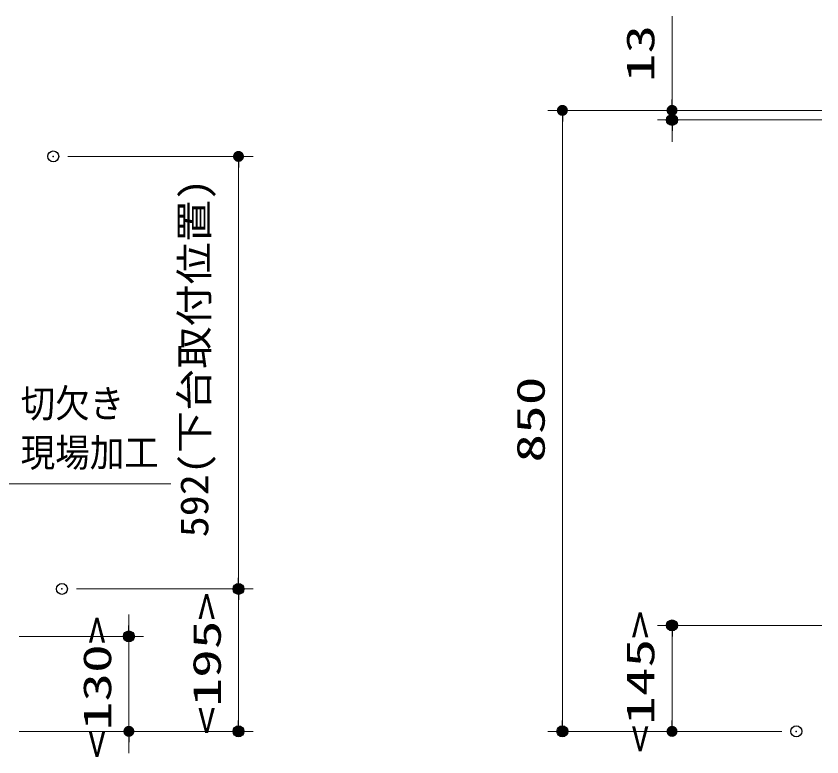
# Model space of a CAD drawing. Units: millimetres, scale not verified. Extents: x -9797 to 9797, y -4555 to 4555.
# Drawn here: x -1394 to -291, y -1896 to -882 of the extents above; entities that cross this region are included whole.
import ezdxf
from ezdxf.enums import TextEntityAlignment as Align

# ---------------------------------------------------------------- set-up
doc = ezdxf.new("R2010")
doc.units = ezdxf.units.MM
doc.header["$LTSCALE"] = 30
doc.header["$PDMODE"] = 32
doc.header["$PDSIZE"] = 15
for name, color, linetype, lineweight in [('0-0_0', 7, 'Continuous', 25), ('0-3_寸法ﾚｲﾔｰ', 30, 'Continuous', 13), ('0-4_DEFPOINTS', 7, 'Continuous', 25)]:
    doc.layers.add(name, color=color, linetype=linetype, lineweight=lineweight)
doc.styles.add('ＭＳ ゴシック', font='')
doc.styles.get('ＭＳ ゴシック').set_extended_font_data('MS Gothic')

# ---------------------------------------------------------------- blocks, each defined once
blk = doc.blocks.new('_DOT')
at = {"layer": '0-0_0', "color": 30}
blk.add_line((-15, 0), (-30, 0), dxfattribs=at)
for points in [[(0, 0), (-15, 0), (-14.88, 1.88)], [(0, 0), (-14.88, -1.88), (-15, 0)], [(0, 0), (-14.88, 1.88), (-14.53, 3.73)], [(0, 0), (-14.53, -3.73), (-14.88, -1.88)], [(0, 0), (-14.53, 3.73), (-13.95, 5.52)], [(0, 0), (-13.95, -5.52), (-14.53, -3.73)], [(0, 0), (-13.95, 5.52), (-13.14, 7.23)], [(0, 0), (-13.14, -7.23), (-13.95, -5.52)], [(0, 0), (-13.14, 7.23), (-12.14, 8.82)], [(0, 0), (-12.14, -8.82), (-13.14, -7.23)], [(0, 0), (-12.14, 8.82), (-10.93, 10.27)], [(0, 0), (-10.93, -10.27), (-12.14, -8.82)], [(0, 0), (-10.93, 10.27), (-9.56, 11.56)], [(0, 0), (-9.56, -11.56), (-10.93, -10.27)], [(0, 0), (-9.56, 11.56), (-8.04, 12.66)], [(0, 0), (-8.04, -12.66), (-9.56, -11.56)], [(0, 0), (-8.04, 12.66), (-6.39, 13.57)], [(0, 0), (-6.39, -13.57), (-8.04, -12.66)], [(0, 0), (-6.39, 13.57), (-4.64, 14.27)], [(0, 0), (-4.64, -14.27), (-6.39, -13.57)], [(0, 0), (-4.64, 14.27), (-2.81, 14.73)], [(0, 0), (-2.81, -14.73), (-4.64, -14.27)], [(0, 0), (-2.81, 14.73), (-0.94, 14.97)], [(0, 0), (-0.94, -14.97), (-2.81, -14.73)], [(0, 0), (-0.94, 14.97), (0.94, 14.97)], [(0, 0), (0.94, -14.97), (-0.94, -14.97)], [(0, 0), (0.94, 14.97), (2.81, 14.73)], [(0, 0), (2.81, 14.73), (4.64, 14.27)], [(0, 0), (4.64, 14.27), (6.39, 13.57)], [(0, 0), (6.39, 13.57), (8.04, 12.66)], [(0, 0), (8.04, 12.66), (9.56, 11.56)], [(0, 0), (9.56, 11.56), (10.93, 10.27)], [(0, 0), (10.93, 10.27), (12.14, 8.82)], [(0, 0), (12.14, 8.82), (13.14, 7.23)], [(0, 0), (13.14, 7.23), (13.95, 5.52)], [(0, 0), (13.95, 5.52), (14.53, 3.73)], [(0, 0), (14.53, 3.73), (14.88, 1.88)], [(0, 0), (14.88, 1.88), (15, 0)], [(0, 0), (2.81, -14.73), (0.94, -14.97)], [(0, 0), (4.64, -14.27), (2.81, -14.73)], [(0, 0), (6.39, -13.57), (4.64, -14.27)], [(0, 0), (8.04, -12.66), (6.39, -13.57)], [(0, 0), (9.56, -11.56), (8.04, -12.66)], [(0, 0), (10.93, -10.27), (9.56, -11.56)], [(0, 0), (12.14, -8.82), (10.93, -10.27)], [(0, 0), (13.14, -7.23), (12.14, -8.82)], [(0, 0), (13.95, -5.52), (13.14, -7.23)], [(0, 0), (14.53, -3.73), (13.95, -5.52)], [(0, 0), (14.88, -1.88), (14.53, -3.73)], [(0, 0), (15, 0), (14.88, -1.88)]]:
    blk.add_solid(points, dxfattribs=at)

msp = doc.modelspace()

# ---------------------------------------------------------------- linework, layer by layer
at = {"layer": '0-3_寸法ﾚｲﾔｰ'}
for p, q in [((-496.44, -1010.93), (-496.44, -881.88)), ((-496.44, -995.93), (-496.44, -980.93)), ((-291.44, -1010.93), (-666.44, -1010.93)), ((-291.44, -1010.93), (-516.44, -1010.93)), ((-496.44, -1010.93), (-496.44, -1023.93)), ((-291.44, -1023.93), (-516.44, -1023.93)), ((-646.44, -1025.93), (-646.44, -1845.93)), ((-496.44, -1038.93), (-496.44, -1053.93)), ((-1323.03, -1073.93), (-1069.55, -1073.93)), ((-1089.55, -1088.93), (-1089.55, -1650.93)), ((-1311.15, -1665.93), (-1069.55, -1665.93)), ((-1311.15, -1665.93), (-1069.55, -1665.93)), ((-1089.55, -1680.93), (-1089.55, -1845.93)), ((-1239.55, -1715.93), (-1239.55, -1700.93)), ((-291.44, -1715.93), (-516.44, -1715.93)), ((-1389.55, -1730.93), (-1219.55, -1730.93)), ((-1239.55, -1860.93), (-1239.55, -1730.93)), ((-496.44, -1845.93), (-496.44, -1730.93)), ((-1389.55, -1860.93), (-1219.55, -1860.93)), ((-1389.55, -1860.93), (-1069.55, -1860.93)), ((-346.44, -1860.93), (-666.44, -1860.93)), ((-346.44, -1860.93), (-516.44, -1860.93)), ((-1239.55, -1875.93), (-1239.55, -1890.93))]:
    msp.add_line(p, q, dxfattribs=at)
msp.add_lwpolyline([(-1182.3, -1522.02), (-1427.55, -1522.02), (-1507.83, -1777.31)], dxfattribs=at)
at = {"layer": '0-4_DEFPOINTS'}
for p in [(-496.44, -1023.93), (-1343.03, -1073.93), (-1331.15, -1665.93), (-1089.55, -1665.93), (-496.44, -1715.93), (-1239.55, -1730.93), (-1089.55, -1860.93), (-646.44, -1860.93), (-326.44, -1860.93)]:
    msp.add_point(p, dxfattribs=at)

# ---------------------------------------------------------------- block references
at = {"layer": '0-3_寸法ﾚｲﾔｰ', "xscale": 0.5, "yscale": 0.5}
for p, rotation in [((-496.44, -1010.93), 270), ((-646.44, -1010.93), 90), ((-496.44, -1023.93), 90), ((-1089.55, -1073.93), 90), ((-1089.55, -1665.93), 270), ((-1089.55, -1665.93), 90), ((-496.44, -1715.93), 90), ((-1239.55, -1730.93), 270), ((-1089.55, -1860.93), 270), ((-646.44, -1860.93), 270), ((-496.44, -1860.93), 270), ((-1239.55, -1860.93), 90)]:
    msp.add_blockref('_DOT', p, dxfattribs=dict(at, rotation=rotation))

# ---------------------------------------------------------------- texts
at = {"layer": '0-3_寸法ﾚｲﾔｰ', "style": 'ＭＳ ゴシック'}
for s, width, p in [('13', 1.5, (-509.03, -972.36)), ('592(下台取付位置)', 1.1, (-1119.29, -1595.28)), ('850', 1.5, (-659.03, -1493.07)), ('<195>', 1.5, (-1102.15, -1866.28)), ('<130>', 1.5, (-1252.15, -1898.78)), ('<145>', 1.5, (-509.03, -1891.28))]:
    msp.add_text(s, height=38.49, rotation=90, dxfattribs=dict(at, width=width)).set_placement(p, align=Align.BOTTOM_LEFT)
at = {"layer": '0-3_寸法ﾚｲﾔｰ', "color": 7, "style": 'ＭＳ ゴシック', "width": 0.9}
for s, p in [('切欠き', (-1387.55, -1442.87)), ('現場加工', (-1387.55, -1510.12))]:
    msp.add_text(s, height=38.49, dxfattribs=at).set_placement(p, align=Align.BOTTOM_LEFT)

doc.saveas('drawing.dxf')
